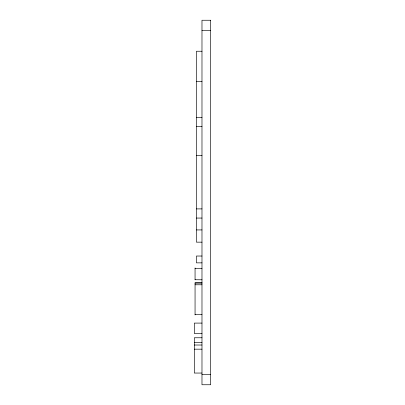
<?xml version="1.0" encoding="UTF-8"?>
<svg xmlns="http://www.w3.org/2000/svg" width="405" height="405" viewBox="0 0 405 405"><rect width="100%" height="100%" fill="white"/><g stroke="black" fill="none" stroke-linecap="round" stroke-linejoin="round"><path stroke-width="0.61" d="M201.979 30.375L210.691 30.375M201.979 51.243L196.425 51.243L196.425 242.16L201.979 242.16M196.425 81.613L201.979 81.613M196.425 117.642L201.979 117.642M196.425 126.542L201.979 126.542M196.425 155.576L201.979 155.576M196.425 208.899L201.979 208.899M196.425 218.057L201.979 218.057M196.425 229.929L201.979 229.929M201.979 256.026L196.425 256.026L196.425 262.86L201.979 262.86M195.058 268.368L201.979 268.368M195.058 279.733L201.979 279.789M201.979 282.736L195.058 282.736L195.058 314.953M195.058 283.11L201.979 283.11M195.058 284.776L201.979 284.776M195.058 314.417L201.979 314.417M201.979 323.094L194.309 323.094L194.309 333.487L201.979 333.487M201.979 337.765L194.309 337.765L194.309 373.051L201.979 373.051M194.309 342.574L201.979 342.574M194.309 345.014L201.979 345.014M194.309 349.171L201.979 349.171M201.979 374.625L210.691 374.625M195.058 267.943L195.058 279.789M210.691 20.25L201.979 20.25L201.979 384.75L210.691 384.75L210.691 20.25"/></g></svg>
